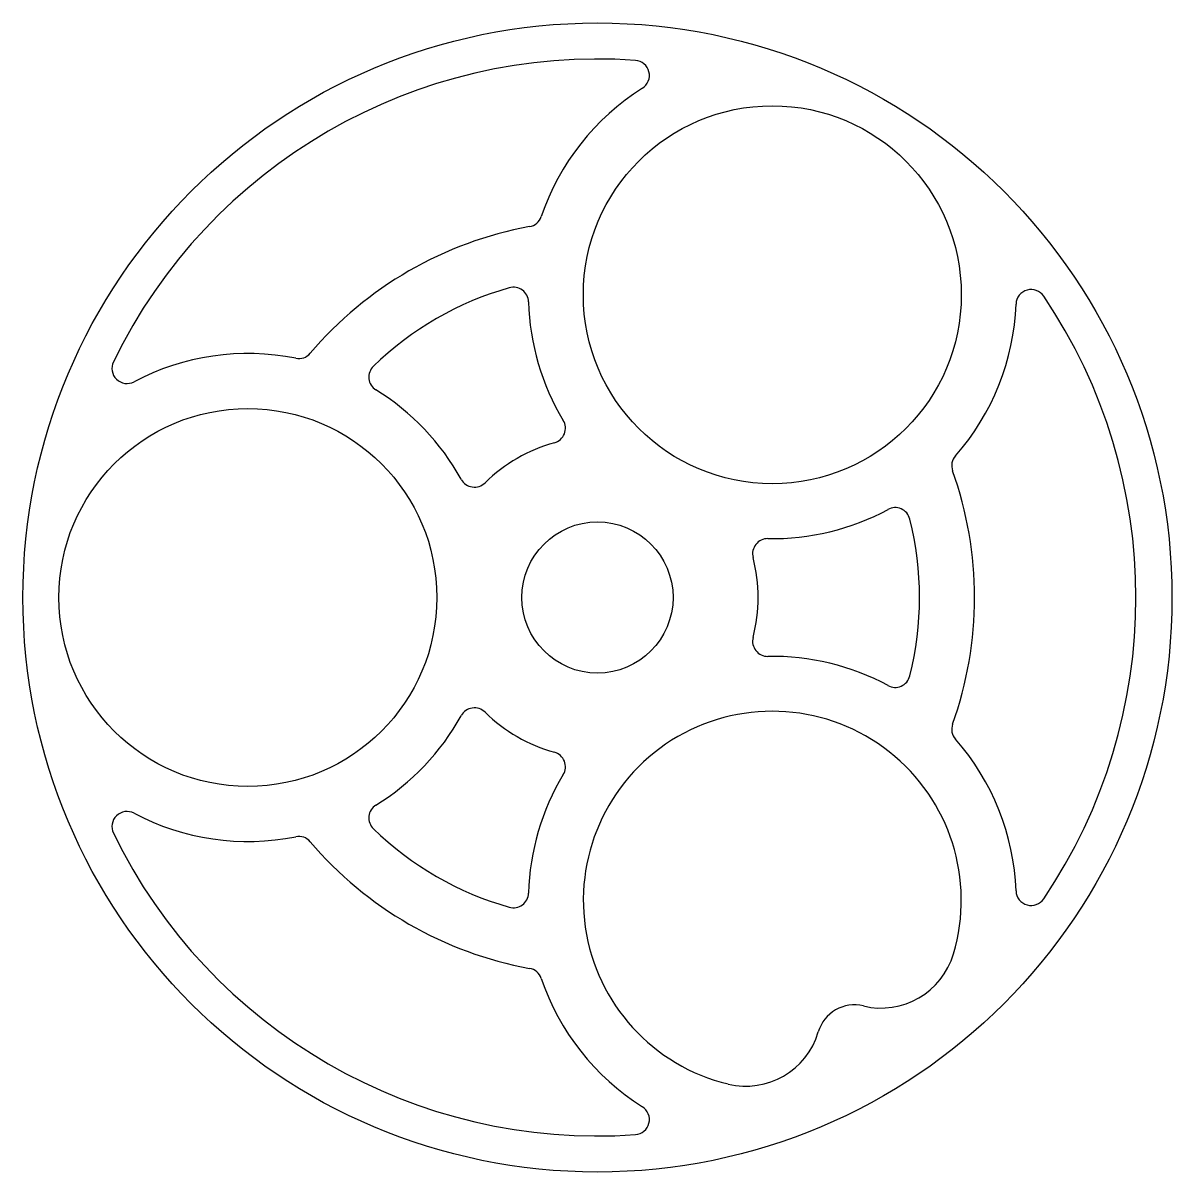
# Model space of a CAD drawing. Header units: millimetres. Extents: x -76 to 76, y -76 to 76.
import ezdxf

# ---------------------------------------------------------------- set-up
doc = ezdxf.new("R2010")
doc.units = ezdxf.units.MM
doc.layers.get('0').update_dxf_attribs({"lineweight": 25})
doc.layers.add('shaft1_wheel', color=7, linetype='Continuous', lineweight=25)

msp = doc.modelspace()

# ---------------------------------------------------------------- linework, layer by layer
for centre, radius in [((-0.01, 0), 76), ((23.12, 40.05), 25), ((-46.26, 0), 25), ((-0.01, 0), 10)]:
    msp.add_circle(centre, radius)
for centre, radius, start, end in [((4.86, 69.05), 2, 302.189, 85.9656), ((-9.34, 51.03), 2, 280.3694, 341.3209), ((-11.13, 39.05), 2, 1.6865, 105.9069), ((57.36, 38.74), 2, 34.0344, 177.811), ((-39.53, 33.6), 2, 258.6791, 319.6306), ((-62.24, 30.31), 2, 154.0344, 297.811), ((-28.26, 29.16), 2, 134.0931, 238.3135), ((-6.25, 22.4), 2, 285.5752, 31.0166), ((48.85, 17.43), 2, 138.6791, 199.6306), ((-16.28, 16.6), 2, 208.9834, 314.4248), ((39.37, 9.89), 2, 14.0931, 118.3135), ((22.51, 5.79), 2, 88.9834, 194.4248), ((22.51, -5.79), 2, 165.5752, 271.0166), ((39.37, -9.89), 2, 241.6865, 345.9069), ((-16.28, -16.6), 2, 45.5752, 151.0166), ((23.12, -40.05), 25, 343.5311, 256.4688), ((48.85, -17.43), 2, 160.3694, 221.3209), ((-6.25, -22.4), 2, 328.9834, 74.4248), ((-62.24, -30.31), 2, 62.189, 205.9656), ((-28.26, -29.16), 2, 121.6865, 225.9069), ((-39.53, -33.6), 2, 40.3694, 101.3209), ((-11.13, -39.05), 2, 254.0931, 358.3135), ((57.36, -38.74), 2, 182.189, 325.9656), ((37.5, -44.31), 10, 256.4688, 343.5312), ((-9.34, -51.03), 2, 18.6791, 79.6306), ((33.99, -58.89), 5, 76.4688, 163.5312), ((19.61, -54.64), 10, 256.4688, 343.5312), ((4.86, -69.05), 2, 274.0344, 57.811)]:
    msp.add_arc(centre, radius, start, end)
at = {"layer": 'shaft1_wheel'}
for centre, radius, start, end in [((-0.01, 0), 71.23, 85.9656, 154.0344), ((23.12, 40.05), 32.27, 122.189, 161.3209), ((-0.01, 0), 49.88, 100.3694, 139.6306), ((-0.01, 0), 42.6, 105.9069, 134.0931), ((-0.01, 0), 71.23, 325.9656, 34.0344), ((23.12, 40.05), 32.27, 181.6865, 211.0166), ((23.12, 40.05), 32.27, 318.6791, 357.811), ((-46.26, 0), 32.27, 78.6791, 117.811), ((-46.26, 0), 32.27, 28.9834, 58.3135), ((-0.01, 0), 21.25, 105.5752, 134.4248), ((-0.01, 0), 49.88, 340.3694, 19.6306), ((23.12, 40.05), 32.27, 268.9834, 298.3135), ((-0.01, 0), 42.6, 345.9069, 14.0931), ((-0.01, 0), 21.25, 345.5752, 14.4248), ((23.12, -40.05), 32.27, 61.6865, 91.0166), ((-0.01, 0), 21.25, 225.5752, 254.4248), ((-46.26, 0), 32.27, 301.6865, 331.0166), ((23.12, -40.05), 32.27, 2.189, 41.3209), ((23.12, -40.05), 32.27, 148.9834, 178.3135), ((-46.26, 0), 32.27, 242.189, 281.3209), ((-0.01, 0), 71.23, 205.9656, 274.0344), ((-0.01, 0), 42.6, 225.9069, 254.0931), ((-0.01, 0), 49.88, 220.3694, 259.6306), ((23.12, -40.05), 32.27, 198.6791, 237.811)]:
    msp.add_arc(centre, radius, start, end, dxfattribs=at)

doc.saveas('drawing.dxf')
